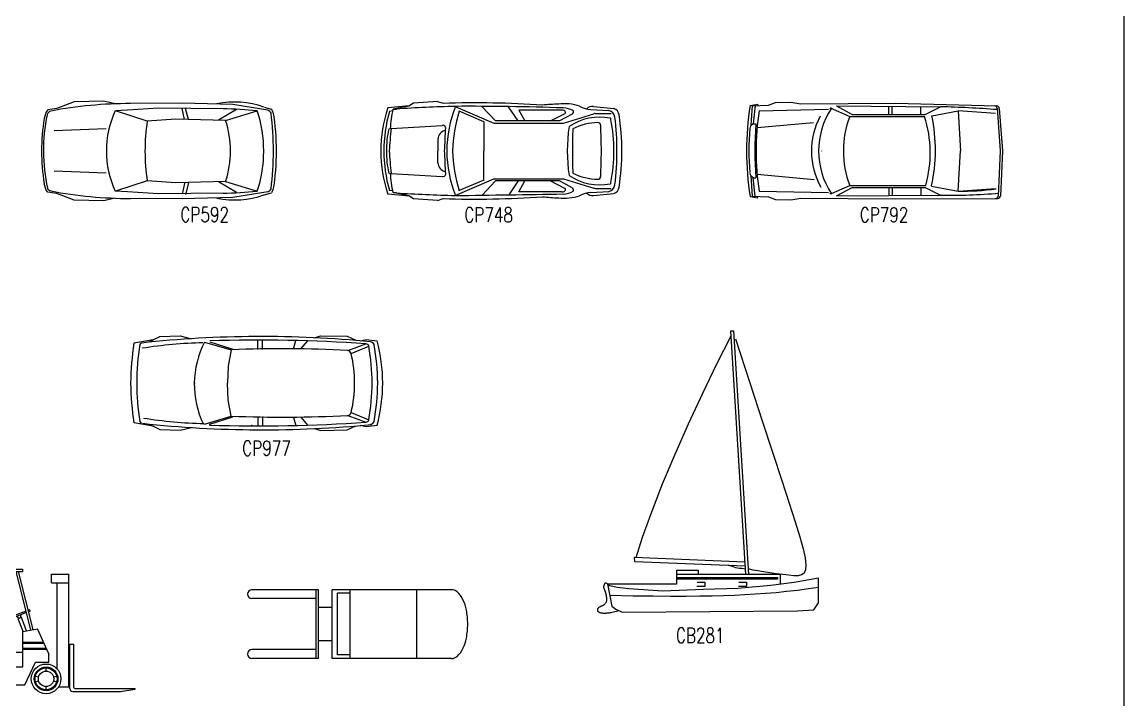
# Model space of a CAD drawing. Extents: x 2 to 154, y 3 to 64.
# Drawn here: x 74.4 to 102.28, y 30.09 to 47.25 of the extents above; entities that cross this region are included whole.
import ezdxf
from ezdxf.enums import TextEntityAlignment as Align

# ---------------------------------------------------------------- set-up
doc = ezdxf.new("R2010")
doc.units = 0
doc.header["$LTSCALE"] = 1000
doc.header["$MEASUREMENT"] = 0
doc.layers.get('0').update_dxf_attribs({"linetype": 'CONTINUOUS'})
doc.styles.add('L', font='ROMANS.SHX', dxfattribs={"height": 250})

# ---------------------------------------------------------------- blocks, each defined once
blk = doc.blocks.new('CB05')
at = {"color": 0, "linetype": 'ByBlock'}
for p, q in [((110, 2100), (1202, 2100)), ((110, 2060), (1202, 2060)), ((1347, 1074), (1095, 2060)), ((1386, 1081), (1137, 2060)), ((1202, 2100), (1202, 2060)), ((10, 423), (10, 2000)), ((50, 1050), (50, 2000)), ((1694, 1868), (1694, 2018)), ((1694, 2018), (1987, 2018)), ((1694, 1868), (1987, 1868)), ((1787, 418), (1787, 1868)), ((1987, 118), (1987, 2018)), ((441, 1360), (459, 1369)), ((441, 1360), (482, 1253)), ((459, 1369), (502, 1258)), ((496, 1391), (523, 1396)), ((496, 1391), (543, 1050)), ((582, 1355), (611, 1138)), ((1265, 1393), (947, 1271)), ((1272, 1368), (956, 1247)), ((1148, 1270), (1101, 1303)), ((1173, 1276), (1181, 1332)), ((1320, 1414), (1303, 1408)), ((1329, 1390), (1309, 1383)), ((1332, 1397), (1327, 1411)), ((-800, 1200), (-600, 1250)), ((-800, 300), (-800, 1200)), ((-600, 1250), (0, 1250)), ((0, 423), (0, 1250)), ((488, 1231), (514, 1046)), ((507, 1236), (534, 1049)), ((858, 1116), (536, 1098)), ((950, 1250), (944, 1264)), ((1189, 1283), (1133, 1261)), ((1214, 1051), (1133, 1261)), ((1274, 1061), (1189, 1283)), ((-800, 1100), (-700, 1100)), ((-700, 400), (-700, 1100)), ((0, 1050), (910, 1050)), ((603, 1102), (603, 1048)), ((910, 1050), (910, 1066)), ((910, 450), (910, 1050)), ((1210, 1050), (1455, 1093)), ((1210, 450), (1210, 1050)), ((1650, 674), (1455, 1093)), ((-700, 870), (910, 870)), ((-700, 850), (910, 850)), ((-700, 770), (910, 770)), ((-700, 750), (910, 750)), ((1210, 870), (1559, 870)), ((1210, 850), (1568, 850)), ((1210, 770), (1606, 770)), ((1210, 750), (1615, 750)), ((2002, 86), (2002, 836)), ((2002, 836), (2072, 836)), ((2072, 106), (2072, 836)), ((910, 700), (1210, 700)), ((1650, 533), (1650, 674)), ((-800, 400), (-700, 400)), ((910, 450), (1210, 450)), ((1246, 150), (1424, 533)), ((1424, 533), (1650, 533)), ((1602, 380), (1602, 435)), ((-800, 300), (-500, 150)), ((1424, 298), (1477, 284)), ((1424, 202), (1477, 216)), ((1728, 284), (1781, 298)), ((1728, 216), (1781, 202)), ((-500, 150), (-218, 150)), ((218, 150), (1246, 150)), ((1602, 65), (1602, 120)), ((1814, 118), (1987, 118)), ((2052, 36), (2859, 36)), ((2092, 86), (3098, 86)), ((2859, 36), (3099, 76))]:
    blk.add_line(p, q, dxfattribs=at)
at = {"color": 0, "linetype": 'ByBlock', "const_width": 5}
for points in [[(-700, 860), (910, 860)], [(-700, 760), (910, 760)], [(1210, 860), (1564, 860)], [(1210, 760), (1610, 760)]]:
    blk.add_lwpolyline(points, dxfattribs=at)
at = {"color": 0, "linetype": 'ByBlock'}
for centre, radius in [((0, 200), 200), ((1602, 250), 250), ((1602, 250), 200), ((1602, 250), 185), ((1602, 250), 130), ((0, 200), 150), ((0, 200), 100)]:
    blk.add_circle(centre, radius, dxfattribs=at)
for centre, radius, start, end in [((110, 2000), 100, 90, 180), ((110, 2000), 60, 90, 180), ((533, 1347), 50, 8.9556, 101.3853), ((1322, 1409), 5, 21.0367, 111.0367), ((1328, 1395), 5, 291.0367, 21.0367), ((389, 1217), 100, 7.9947, 20.8667), ((408, 1222), 100, 7.9947, 20.8667), ((516, 1158), 97.2, 324.2711, 347.6566), ((860, 1066), 50, 0, 92.0049), ((949, 1266), 5, 111.0367, 201.0367), ((954, 1251), 5, 201.0367, 291.0367), ((0, 200), 223, 347.0708, 192.9292), ((2052, 86), 50, 180, 270), ((2092, 106), 20, 180, 270), ((3098, 81), 5, 279.4623, 90)]:
    blk.add_arc(centre, radius, start, end, dxfattribs=at)
blk = doc.blocks.new('C65')
for p, q in [((-1.671, 4.193), (-1.429, 4.668)), ((-1.914, 3.69), (-1.671, 4.193)), ((-2.153, 3.173), (-1.914, 3.69)), ((-2.38, 2.657), (-2.153, 3.173)), ((-2.589, 2.156), (-2.38, 2.657)), ((-2.774, 1.686), (-2.589, 2.156)), ((-2.928, 1.261), (-2.774, 1.686)), ((-3.038, 0.917), (-2.928, 1.261)), ((-2.357, 0.701), (-2.357, 0.469)), ((-2.357, 0.701), (-1.991, 0.701)), ((-0.604, 0.627), (-2.357, 0.627)), ((-2.34, 0.581), (-0.654, 0.581)), ((-1.991, 0.701), (-1.991, 0.627)), ((-0.654, 0.581), (-0.654, 0.552)), ((-0.604, 0.469), (-0.604, 0.627)), ((-2.357, 0.469), (-3.522, 0.469)), ((-0.654, 0.552), (-2.34, 0.552)), ((-1.878, 0.425), (-2.011, 0.425)), ((-2.009, 0.499), (-1.878, 0.499)), ((-1.878, 0.499), (-1.878, 0.425)), ((-1.175, 0.425), (-1.308, 0.425)), ((-1.306, 0.499), (-1.175, 0.499)), ((-1.175, 0.499), (-1.175, 0.425))]:
    blk.add_line(p, q)
for points in [[(-1.188, 0.627), (-1.44, 4.737), (-1.394, 4.737), (-1.141, 0.627)], [(-1.362, 4.607), (-1.121, 3.863), (-0.911, 3.222), (-0.731, 2.675), (-0.579, 2.214), (-0.454, 1.831), (-0.353, 1.518), (-0.276, 1.265), (-0.222, 1.065), (-0.188, 0.909), (-0.175, 0.792), (-0.18, 0.708), (-0.204, 0.653), (-0.245, 0.622), (-0.302, 0.608), (-0.375, 0.608), (-0.463, 0.616), (-0.563, 0.628), (-0.671, 0.641), (-0.782, 0.657), (-0.888, 0.673), (-0.984, 0.689), (-1.064, 0.705), (-1.123, 0.719), (-1.147, 0.729)], [(-1.201, 0.839), (-3.07, 0.918), (-3.066, 0.846), (-1.197, 0.778)], [(-1.194, 0.721), (-1.256, 0.728), (-1.295, 0.733), (-1.327, 0.738), (-1.355, 0.744), (-1.382, 0.752), (-1.413, 0.763), (-1.451, 0.778), (-1.477, 0.788)], [(-3.521, 0.473), (-3.446, 0.098), (-3.381, 0.043), (-3.328, 0.02), (-3.271, -0.004), (-0.317, 0.015), (-0.037, 0.033), (0.04, 0.152), (0.038, 0.57), (-0.372, 0.493), (-0.762, 0.446), (-1.32, 0.392), (-1.901, 0.378), (-2.587, 0.346), (-3.158, 0.39), (-3.351, 0.411), (-3.485, 0.437), (-3.518, 0.459)], [(-3.521, 0.473), (-3.532, 0.478), (-3.54, 0.482), (-3.547, 0.484), (-3.553, 0.485), (-3.558, 0.484), (-3.561, 0.482), (-3.564, 0.479), (-3.567, 0.475), (-3.569, 0.471), (-3.572, 0.467), (-3.574, 0.462), (-3.576, 0.457), (-3.578, 0.452), (-3.58, 0.447), (-3.581, 0.443), (-3.583, 0.438), (-3.584, 0.433), (-3.584, 0.429), (-3.585, 0.424), (-3.585, 0.42), (-3.585, 0.415), (-3.584, 0.411), (-3.583, 0.407), (-3.582, 0.403), (-3.581, 0.398), (-3.579, 0.394), (-3.578, 0.389), (-3.576, 0.384), (-3.573, 0.379), (-3.571, 0.374), (-3.569, 0.369), (-3.567, 0.363), (-3.564, 0.357), (-3.562, 0.35), (-3.56, 0.343), (-3.557, 0.336), (-3.555, 0.329), (-3.553, 0.322), (-3.551, 0.314), (-3.549, 0.307), (-3.547, 0.299), (-3.546, 0.291), (-3.544, 0.284), (-3.543, 0.276), (-3.541, 0.269), (-3.54, 0.262), (-3.539, 0.255), (-3.537, 0.248), (-3.536, 0.242), (-3.535, 0.235), (-3.535, 0.229), (-3.534, 0.223), (-3.534, 0.216), (-3.534, 0.21), (-3.534, 0.203), (-3.535, 0.195), (-3.536, 0.188), (-3.538, 0.18), (-3.54, 0.171), (-3.543, 0.163), (-3.547, 0.155), (-3.551, 0.146), (-3.556, 0.139), (-3.562, 0.131), (-3.569, 0.125), (-3.576, 0.119), (-3.584, 0.113), (-3.592, 0.108), (-3.6, 0.104), (-3.609, 0.1), (-3.617, 0.096), (-3.624, 0.093), (-3.632, 0.09), (-3.639, 0.087), (-3.645, 0.084), (-3.651, 0.081), (-3.656, 0.079), (-3.661, 0.076), (-3.666, 0.072), (-3.67, 0.069), (-3.674, 0.065), (-3.678, 0.061), (-3.681, 0.057), (-3.684, 0.052), (-3.686, 0.047), (-3.688, 0.042), (-3.689, 0.037), (-3.69, 0.032), (-3.69, 0.027), (-3.689, 0.023), (-3.687, 0.018), (-3.685, 0.013), (-3.682, 0.009), (-3.678, 0.004), (-3.673, 0), (-3.667, -0.003), (-3.66, -0.007), (-3.652, -0.01), (-3.644, -0.013), (-3.634, -0.015), (-3.625, -0.017), (-3.614, -0.019), (-3.604, -0.02), (-3.593, -0.022), (-3.581, -0.022), (-3.57, -0.022), (-3.559, -0.022), (-3.547, -0.022), (-3.535, -0.021), (-3.523, -0.02), (-3.511, -0.019), (-3.499, -0.017), (-3.486, -0.016), (-3.472, -0.013), (-3.457, -0.01), (-3.44, -0.006), (-3.419, -0.001), (-3.395, 0.005), (-3.367, 0.013), (-3.333, 0.023)], [(-3.475, 0.278), (-3.089, 0.272), (-2.751, 0.268), (-2.455, 0.266), (-2.194, 0.266), (-1.963, 0.268), (-1.754, 0.271), (-1.562, 0.276), (-1.38, 0.282), (-1.202, 0.291), (-1.027, 0.301), (-0.853, 0.313), (-0.677, 0.328), (-0.499, 0.346), (-0.317, 0.367), (-0.129, 0.392), (0.038, 0.416)]]:
    blk.add_lwpolyline(points)
blk = doc.blocks.new('Cb281')
blk.add_blockref('C65', (3.311, -0.078))
blk = doc.blocks.new('CBP03')
at = {"color": 0, "linetype": 'ByBlock'}
for p, q in [((-554, 1266), (-554, 2392)), ((-404, 1309), (-404, 2392)), ((456, 1309), (456, 2392)), ((606, 1266), (606, 2392)), ((-554, 1309), (606, 1309)), ((-554, 1266), (606, 1266)), ((-254, 1035), (-254, 1266)), ((306, 1035), (306, 1266)), ((-554, 1035), (606, 1035)), ((-554, -977), (-554, 1035)), ((-494, 950), (546, 950)), ((-494, 736), (-494, 950)), ((546, 736), (546, 950)), ((606, -977), (606, 1035)), ((-554, 736), (606, 736)), ((-554, -391), (606, -391))]:
    blk.add_line(p, q, dxfattribs=at)
blk.add_lwpolyline([(-554, -977, 0.182709), (-519, -1068, 0.102592), (-384, -1169, 0.061803), (-209, -1226, 0.048061), (26, -1249, 0.048061), (262, -1226, 0.061803), (436, -1169, 0.102592), (572, -1068, 0.182709), (606, -977, 0.182709)], format="xyb", dxfattribs=at)
for centre in [(-479, 2392), (531, 2392)]:
    blk.add_arc(centre, 75, 0, 180, dxfattribs=at)
blk = doc.blocks.new('OG12')
for p, q in [((0.517, 0.744), (0.314, 0.668)), ((0.97, 0.754), (0.517, 0.744)), ((1.143, 0.713), (0.97, 0.754)), ((2.171, 0.724), (1.378, 0.717)), ((2.948, 0.704), (2.171, 0.724)), ((3.484, 0.615), (2.948, 0.704)), ((0.087, 0.591), (0.056, 0.49)), ((0.11, 0.622), (0.087, 0.591)), ((0.247, 0.641), (0.11, 0.622)), ((0.314, 0.668), (0.247, 0.641)), ((1.334, 0.616), (1.147, 0.606)), ((1.637, 0.448), (1.147, 0.606)), ((1.806, 0.645), (1.334, 0.616)), ((2.798, 0.635), (1.806, 0.645)), ((2.209, 0.474), (2.171, 0.642)), ((2.27, 0.473), (2.224, 0.641)), ((3.005, 0.628), (2.728, 0.461)), ((2.837, 0.458), (3.32, 0.606)), ((3.426, 0.661), (3.54, 0.63)), ((2.072, 0.478), (1.637, 0.448)), ((2.837, 0.458), (2.072, 0.478)), ((1.008, 0.327), (0.211, 0.296)), ((1.008, -0.349), (0.211, -0.318)), ((1.637, -0.47), (1.147, -0.628)), ((2.072, -0.5), (1.637, -0.47)), ((2.837, -0.48), (2.072, -0.5)), ((2.21, -0.49), (2.171, -0.667)), ((2.269, -0.5), (2.22, -0.677)), ((3.002, -0.648), (2.729, -0.483)), ((2.837, -0.48), (3.32, -0.628)), ((0.087, -0.613), (0.056, -0.512)), ((0.087, -0.613), (0.056, -0.512)), ((0.11, -0.644), (0.087, -0.613)), ((0.247, -0.663), (0.11, -0.644)), ((0.314, -0.69), (0.247, -0.663)), ((1.334, -0.638), (1.147, -0.628)), ((1.806, -0.667), (1.334, -0.638)), ((2.798, -0.657), (1.806, -0.667)), ((3.484, -0.637), (2.948, -0.726)), ((3.426, -0.683), (3.54, -0.652)), ((0.517, -0.766), (0.314, -0.69)), ((0.97, -0.776), (0.517, -0.766)), ((1.137, -0.736), (0.97, -0.776)), ((2.171, -0.746), (1.378, -0.739)), ((2.948, -0.726), (2.171, -0.746))]:
    blk.add_line(p, q)
for centre, radius, start, end in [((1.386, -5.874), 6.591, 90.0738, 100.751), ((2.979, -0.573), 1.313, 70.1104, 102.0988), ((2.768, -0.007), 2.724, 168.3074, 192.181), ((0.174, 0.528), 0.0759, 103.5944, 166.4492), ((2.465, -0.011), 1.456, 154.9309, 205.0691), ((2.636, -6.855), 7.492, 84.7603, 88.7599), ((1.496, -0.011), 1.926, 341.3206, 18.6794), ((3.436, 0.509), 0.116, 31.7348, 65.3046), ((-1.008, -0.011), 4.579, 352.7066, 7.2934), ((3.627, 0.652), 0.0896, 194.0903, 227.7926), ((-0.038, -0.011), 3.655, 350.601, 9.399), ((3.209, -0.011), 3.193, 170.9735, 189.0265), ((3.209, -0.011), 3.193, 170.9735, 189.0265), ((4.535, -0.011), 2.934, 170.9952, 189.0048), ((1.424, -0.011), 1.489, 341.6376, 18.3624), ((0.174, -0.55), 0.0759, 204.6414, 256.4056), ((1.386, 5.852), 6.591, 259.249, 269.9262), ((2.636, 6.833), 7.492, 271.2401, 275.2397), ((3.436, -0.531), 0.116, 294.6954, 328.2652), ((3.627, -0.674), 0.0896, 132.2074, 165.9097), ((2.979, 0.551), 1.313, 257.9012, 289.8896)]:
    blk.add_arc(centre, radius, start, end)
blk = doc.blocks.new('Cp592')
blk.add_blockref('OG12', (-0.166, 0.017))
blk = doc.blocks.new('OG10')
for p, q in [((0.404, 0.676), (0.081, 0.646)), ((0.396, 0.671), (0.16, 0.624)), ((0.465, 0.716), (0.396, 0.671)), ((0.825, 0.743), (0.465, 0.716)), ((0.825, 0.743), (0.912, 0.714)), ((1.091, 0.668), (1.673, 0.417)), ((1.698, 0.449), (1.491, 0.666)), ((2.034, 0.449), (1.893, 0.663)), ((3.163, 0.668), (3.47, 0.637)), ((0.153, 0.599), (0.105, 0.59)), ((1.523, 0.437), (1.153, 0.594)), ((2.69, 0.611), (2.048, 0.611)), ((2.048, 0.611), (2.137, 0.449)), ((2.521, 0.449), (2.742, 0.559)), ((2.845, 0.552), (2.653, 0.449)), ((2.715, 0.417), (3.171, 0.557)), ((3.124, 0.621), (3.393, 0.605)), ((3.189, 0.56), (3.43, 0.56)), ((0.098, 0.33), (0.133, 0.336)), ((0.131, 0.336), (0.895, 0.382)), ((1.523, 0.437), (1.523, -0.001)), ((1.673, 0.417), (2.715, 0.417)), ((2.653, 0.449), (1.698, 0.449)), ((0.83, 0.176), (0.83, -0.001)), ((0.83, -0.178), (0.83, -0.001)), ((1.523, -0.439), (1.523, -0.001)), ((0.098, -0.332), (0.133, -0.337)), ((0.131, -0.337), (0.895, -0.383)), ((1.091, -0.669), (1.673, -0.418)), ((1.523, -0.439), (1.153, -0.595)), ((1.698, -0.45), (1.496, -0.663)), ((1.673, -0.418), (2.715, -0.418)), ((2.653, -0.45), (1.698, -0.45)), ((2.034, -0.45), (1.898, -0.657)), ((2.048, -0.612), (2.137, -0.45)), ((2.521, -0.45), (2.742, -0.561)), ((2.845, -0.553), (2.653, -0.45)), ((2.715, -0.418), (3.171, -0.559)), ((0.404, -0.677), (0.081, -0.647)), ((0.153, -0.6), (0.105, -0.591)), ((0.396, -0.673), (0.16, -0.625)), ((2.69, -0.612), (2.048, -0.612)), ((3.124, -0.623), (3.393, -0.606)), ((3.163, -0.669), (3.47, -0.638)), ((3.189, -0.561), (3.43, -0.561)), ((0.465, -0.717), (0.396, -0.673)), ((0.825, -0.745), (0.465, -0.717)), ((0.825, -0.745), (0.912, -0.715))]:
    blk.add_line(p, q)
for centre, radius, start, end in [((1.823, -25.74), 26.418, 91.5875, 93.4983), ((1.384, -14.063), 14.784, 86.0517, 91.8301), ((2.92, -0.031), 1.955, 159.0694, 179.1224), ((1.33, -38.649), 39.318, 87.9901, 90.3475), ((2.882, -4.397), 5.106, 92.6839, 95.397), ((2.73, -0.028), 0.736, 72.0692, 96.7901), ((3.162, 1.045), 0.425, 241.1254, 264.8706), ((3.147, 0.563), 0.106, 81.1884, 140.3092), ((2.026, -0.001), 2.05, 161.6139, 180), ((2.203, -0.001), 2.18, 164.2932, 180), ((1.302, 0.319), 1.183, 165.0355, 179.2689), ((0.044, 2.248), 1.628, 274.0748, 275.9045), ((3.013, -0.024), 1.96, 161.6198, 179.3255), ((2.703, 0.572), 0.0409, 341.5603, 108.3924), ((2.699, 0.301), 0.344, 61.8029, 88.2881), ((3.259, -0.323), 0.829, 79.2734, 123.7118), ((2.827, 0.586), 0.0384, 298.598, 27.8993), ((3.19, 0.488), 0.0718, 90, 107.1364), ((3.189, 0.499), 0.0616, 90, 107.1364), ((3.372, 0.492), 0.115, 6.5597, 79.2603), ((3.436, 0.53), 0.112, 4.9126, 71.9071), ((-0.273, 0.023), 3.79, 359.6277, 7.3113), ((0.462, 0.018), 3.129, 359.6506, 9.601), ((1.414, 0.012), 1.354, 166.3913, 180.528), ((8.344, -0.536), 8.259, 173.9401, 176.2831), ((0.909, 0.343), 0.0415, 8.0864, 109.8197), ((-45.066, 2.516), 46.067, 356.8681, 357.3029), ((5.188, -0.001), 2.417, 171.256, 188.744), ((7.958, 0.067), 5.11, 177.0206, 180.7612), ((3.244, -0.449), 0.873, 90.8234, 116.4568), ((3.232, 0.385), 0.0388, 359.1339, 90.8234), ((26.856, 0.727), 23.588, 180.8327, 181.7692), ((3.41, 0.475), 0.0166, 348.0673, 79.2734), ((0.686, -0.033), 2.786, 0.6567, 10.441), ((0.986, 0.159), 0.157, 104.8016, 173.6272), ((-0.273, -0.024), 3.79, 352.6887, 0.3723), ((2.026, -0.001), 2.05, 180, 198.3861), ((2.203, -0.001), 2.18, 180, 195.7068), ((1.414, -0.013), 1.354, 179.472, 193.6087), ((8.344, 0.535), 8.259, 183.7169, 186.0599), ((-45.066, -2.517), 46.067, 2.6971, 3.1319), ((2.92, 0.029), 1.955, 180.8776, 200.9306), ((3.013, 0.022), 1.96, 180.6745, 198.3802), ((7.958, -0.068), 5.11, 179.2388, 182.9794), ((26.856, -0.728), 23.588, 178.2308, 179.1673), ((0.686, 0.032), 2.786, 349.559, 359.3433), ((0.462, -0.019), 3.129, 350.399, 0.3494), ((0.986, -0.16), 0.157, 186.3728, 255.1984), ((1.302, -0.32), 1.183, 180.7311, 194.9645), ((0.909, -0.344), 0.0415, 250.1803, 351.9136), ((3.259, 0.321), 0.829, 236.2882, 280.7266), ((3.244, 0.448), 0.873, 243.5432, 269.1766), ((3.232, -0.386), 0.0388, 269.1766, 0.8661), ((3.41, -0.477), 0.0166, 280.7266, 11.9327), ((0.044, -2.249), 1.628, 84.0955, 85.9252), ((1.823, 25.739), 26.418, 266.5017, 268.4125), ((-48.507, 3473.685), 3474.708, 270.817883, 270.844555), ((2.703, -0.573), 0.0409, 251.6076, 18.4397), ((2.699, -0.302), 0.344, 271.7119, 298.1971), ((2.827, -0.587), 0.0384, 332.1007, 61.402), ((3.162, -1.046), 0.425, 95.1294, 118.8746), ((3.147, -0.564), 0.106, 219.6908, 278.8116), ((3.192, -0.479), 0.0824, 255.0837, 269.1399), ((3.372, -0.493), 0.115, 280.7397, 353.4403), ((3.436, -0.532), 0.112, 288.0929, 355.0874), ((1.381, 14.22), 14.942, 268.2006, 273.9177), ((2.882, 4.396), 5.106, 264.603, 267.3161), ((2.73, 0.027), 0.736, 263.2099, 287.9308)]:
    blk.add_arc(centre, radius, start, end)
blk = doc.blocks.new('Cp748')
blk.add_blockref('OG10', (0.192, 0))
blk = doc.blocks.new('C9')
for p, q in [((0.029, 0.704), (0.141, 0.722)), ((0.063, 0.696), (0.043, 0.401)), ((0.063, 0.696), (0.31, 0.709)), ((0.107, 0.702), (0.077, 0.42)), ((0.141, 0.722), (0.155, 0.704)), ((0.31, 0.709), (0.418, 0.749)), ((0.418, 0.749), (0.653, 0.752)), ((0.653, 0.752), (0.807, 0.729)), ((0.807, 0.729), (2.261, 0.739)), ((1.354, 0.695), (2.947, 0.682)), ((1.354, 0.695), (1.596, 0.567)), ((2.157, 0.572), (2.157, 0.68)), ((2.207, 0.572), (2.207, 0.68)), ((2.261, 0.739), (3.814, 0.696)), ((2.647, 0.572), (2.647, 0.68)), ((2.711, 0.567), (2.947, 0.682)), ((0.168, 0.621), (1.23, 0.644)), ((1.259, 0.668), (1.558, 0.534)), ((1.558, 0.534), (2.705, 0.534)), ((1.596, 0.567), (2.711, 0.567)), ((2.818, 0.543), (3.218, 0.621)), ((3.218, 0.621), (3.257, 0.004)), ((3.816, 0.66), (3.864, 0.009)), ((3.85, 0.659), (3.899, 0.009)), ((0.077, 0.42), (0.041, 0.389)), ((0.077, 0.42), (0.117, 0.42)), ((0.137, 0.363), (1.004, 0.442)), ((3.218, -0.611), (3.257, 0.006)), ((3.864, 0.009), (3.831, -0.686)), ((3.899, 0.009), (3.866, -0.686)), ((0.077, -0.407), (0.041, -0.377)), ((0.043, -0.374), (0.063, -0.686)), ((0.077, -0.407), (0.117, -0.407)), ((0.107, -0.69), (0.077, -0.407)), ((0.137, -0.352), (1.01, -0.432)), ((0.168, -0.611), (1.23, -0.634)), ((1.278, -0.649), (1.558, -0.523)), ((1.354, -0.684), (1.596, -0.557)), ((1.354, -0.684), (2.947, -0.672)), ((1.558, -0.523), (2.722, -0.523)), ((1.596, -0.557), (2.711, -0.557)), ((2.157, -0.557), (2.157, -0.665)), ((2.207, -0.557), (2.207, -0.665)), ((2.647, -0.557), (2.647, -0.665)), ((2.711, -0.557), (2.947, -0.672)), ((2.813, -0.532), (3.218, -0.611)), ((0.029, -0.693), (0.141, -0.712)), ((0.063, -0.686), (0.31, -0.699)), ((0.141, -0.712), (0.155, -0.694)), ((0.31, -0.699), (0.418, -0.739)), ((0.418, -0.739), (0.653, -0.742)), ((0.653, -0.742), (0.807, -0.719)), ((0.807, -0.719), (2.261, -0.729)), ((2.261, -0.729), (3.829, -0.723))]:
    blk.add_line(p, q)
for centre, radius, start, end in [((4.54, 0.005), 4.564, 171.1963, 188.8037), ((2.582, -15.359), 16.046, 85.5832, 88.6955), ((3.779, 0.66), 0.0368, 0, 88.5082), ((3.813, 0.659), 0.0368, 0, 88.5082), ((4.139, 0.005), 4.018, 171.1851, 188.8149), ((2.116, 0.003), 1.146, 152.1063, 208.7679), ((2.258, 0.005), 1.179, 146.2736, 213.7264), ((1.27, 0.643), 0.0184, 65.7961, 162.2571), ((2.938, 0.005), 1.478, 159.0522, 200.9478), ((0.938, -0.023), 1.853, 344.3222, 17.4773), ((0.24, 0.018), 2.631, 347.9459, 11.5162), ((1.259, -30.928), 31.61, 85.4024, 86.4453), ((4.528, 0.009), 4.517, 175.6612, 184.2657), ((0.09, 0.344), 0.0662, 137.1372, 174.7993), ((5.766, 0.006), 5.664, 175.8133, 184.1867), ((1.133, 0.005), 0.00921, 175.5855, 184.4145), ((0.09, -0.329), 0.0662, 185.2007, 222.8628), ((1.27, -0.632), 0.0184, 197.7429, 294.2039), ((3.12, 7.138), 7.812, 268.731, 275.3055), ((1.259, 30.938), 31.61, 273.5547, 274.5976), ((3.281, 2.982), 3.593, 269.0055, 278.3181), ((3.794, -0.686), 0.0368, 270.2142, 0), ((3.829, -0.686), 0.0368, 270.2142, 360)]:
    blk.add_arc(centre, radius, start, end)
blk = doc.blocks.new('Cp792')
blk.add_blockref('C9', (0.219, 0.051))
blk = doc.blocks.new('OG7')
for p, q in [((0.297, 0.668), (0.47, 0.755)), ((0.47, 0.755), (0.799, 0.763)), ((0.799, 0.763), (0.979, 0.719)), ((2.953, 0.735), (3.049, 0.767)), ((3.049, 0.767), (3.481, 0.759)), ((3.481, 0.759), (3.618, 0.695)), ((0.365, 0.701), (0.055, 0.648)), ((1.188, 0.665), (1.616, 0.539)), ((1.271, 0.666), (1.642, 0.551)), ((1.616, 0.539), (1.566, 0.277)), ((2.045, 0.543), (2.045, 0.689)), ((2.118, 0.543), (2.118, 0.698)), ((2.617, 0.555), (2.655, 0.689)), ((2.737, 0.554), (2.842, 0.681)), ((3.489, 0.527), (3.778, 0.635)), ((3.543, 0.482), (3.828, 0.599)), ((3.687, 0.685), (3.785, 0.704)), ((3.785, 0.704), (3.96, 0.685)), ((1.566, 0.277), (1.556, 0.008)), ((1.566, -0.262), (1.556, 0.007)), ((1.616, -0.524), (1.566, -0.262)), ((1.188, -0.652), (1.616, -0.525)), ((2.045, -0.53), (2.045, -0.676)), ((2.118, -0.53), (2.118, -0.684)), ((3.489, -0.513), (3.778, -0.621)), ((3.543, -0.468), (3.828, -0.584)), ((0.365, -0.688), (0.055, -0.635)), ((0.297, -0.654), (0.47, -0.742)), ((0.799, -0.75), (0.979, -0.706)), ((1.271, -0.652), (1.642, -0.538)), ((2.619, -0.546), (2.655, -0.676)), ((2.74, -0.545), (2.842, -0.668)), ((3.481, -0.746), (3.618, -0.682)), ((3.687, -0.672), (3.785, -0.691)), ((3.687, -0.672), (3.785, -0.691)), ((3.785, -0.691), (3.96, -0.672)), ((3.785, -0.691), (3.961, -0.672)), ((0.47, -0.742), (0.799, -0.75)), ((2.953, -0.722), (3.049, -0.754)), ((3.049, -0.754), (3.481, -0.746))]:
    blk.add_line(p, q)
for centre, radius, start, end in [((2.109, -17.197), 17.951, 84.4196, 96.187), ((5.072, -0.097), 5.072, 171.5489, 178.8242), ((4.045, 0.006), 3.945, 170.9683, 179.9839), ((0.179, 0.62), 0.0301, 98.8129, 170.9683), ((1.356, -6.873), 7.529, 91.4683, 98.9215), ((2.511, -0.013), 1.487, 152.8564, 205.6273), ((2.072, -23.112), 23.808, 85.8915, 91.9198), ((2.435, -18.668), 19.225, 86.8567, 92.4418), ((3.781, 0.587), 0.048, 13.533, 93.3229), ((0.428, 0.007), 3.451, 350.1338, 9.8662), ((3.849, 0.605), 0.065, 18.4451, 84.4196), ((0.664, 0.007), 3.305, 349.2127, 10.7873), ((1.426, 0.006), 2.624, 345.0298, 14.9941), ((3.485, 0.468), 0.059, 13.8999, 86.3662), ((1.655, 0.023), 1.943, 359.5202, 13.6655), ((5.072, 0.111), 5.072, 181.1758, 188.4511), ((4.045, 0.008), 3.945, 180.0161, 189.0317), ((1.042, 0.007), 0.00926, 175.5855, 184.4145), ((1.042, 0.006), 0.00926, 175.5855, 184.4145), ((1.566, 0.007), 0.00926, 177.991, 182.009), ((1.566, 0.006), 0.00926, 177.991, 182.009), ((1.655, -0.009), 1.943, 346.3345, 0.4798), ((2.435, 18.683), 19.225, 267.5582, 273.1433), ((3.485, -0.454), 0.059, 273.6338, 346.1001), ((0.179, -0.607), 0.0301, 189.0317, 261.1871), ((2.127, 17.206), 17.951, 263.813, 275.5804), ((1.373, 6.882), 7.529, 261.0785, 268.5317), ((1.275, -0.659), 0.00926, 116.9382, 269.53), ((2.072, 23.126), 23.808, 268.0802, 274.1085), ((1.944, -0.664), 0.00926, 269.53, 331.9766), ((3.781, -0.573), 0.048, 266.6771, 346.467), ((3.849, -0.591), 0.065, 275.5804, 341.5549), ((3.849, -0.591), 0.065, 275.5804, 341.5549)]:
    blk.add_arc(centre, radius, start, end)
blk = doc.blocks.new('Cp977')
blk.add_blockref('OG7', (0, 0))

msp = doc.modelspace()

# ---------------------------------------------------------------- linework, layer by layer
at = {"color": 1, "linetype": 'ByBlock', "lineweight": -2}
msp.add_lwpolyline([(54.978, 64.4), (102.278, 64.4), (102.278, 2.8), (54.978, 2.8)], close=True, dxfattribs=at)

# ---------------------------------------------------------------- block references
at = {"color": 0, "linetype": 'ByBlock', "lineweight": -2}
for name, p, xscale, yscale, zscale in [('Cp592', (75.146, 43.974), 1.65, 1.65, 1.65), ('Cp748', (83.195, 43.986), 1.6875, 1.6875, 1.6875), ('Cp792', (92.411, 43.892), 1.65, 1.65, 1.65), ('Cp977', (77.149, 38.103), 1.575, 1.575, 1.575), ('Cb281', (89.526, 32.442), 1.5, 1.5, 1.5), ('CB05', (72.609, 30.254), 0.0015, 0.0015, 0.0015)]:
    msp.add_blockref(name, p, dxfattribs=dict(at, xscale=xscale, yscale=yscale, zscale=zscale))
at = {"color": 0, "linetype": 'ByBlock', "lineweight": -2, "xscale": 0.0015, "yscale": 0.0015, "zscale": 0.0015, "rotation": 90}
msp.add_blockref('CBP03', (83.805, 31.975), dxfattribs=at)

# ---------------------------------------------------------------- texts
at = {"color": 0, "linetype": 'ByBlock', "lineweight": -2, "style": 'L', "width": 0.75}
for s, p in [('CP592', (79.025, 42.375)), ('CP748', (86.207, 42.371)), ('CP792', (96.21, 42.371)), ('CP977', (80.588, 36.463)), ('CB281', (91.559, 31.729))]:
    msp.add_text(s, height=0.375, dxfattribs=at).set_placement(p, align=Align.MIDDLE)

doc.saveas('drawing.dxf')
